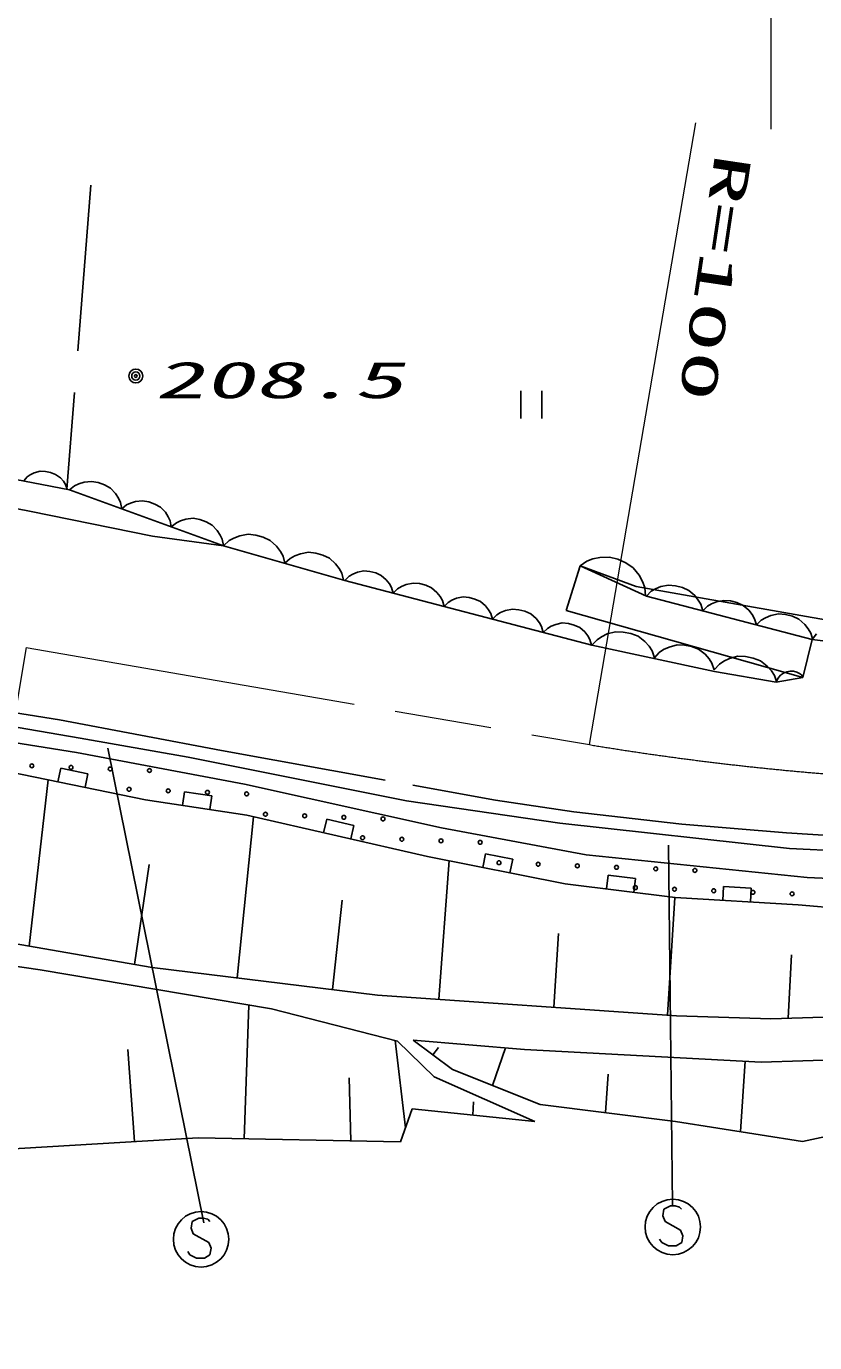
# Model space of a CAD drawing. Units: millimetres, scale not verified. Extents: x 40000 to 680000, y 20000 to 380000.
# Drawn here: x 330711 to 359143, y 242729 to 290206 of the extents above; entities that cross this region are included whole.
import ezdxf
from ezdxf.enums import TextEntityAlignment as Align

# ---------------------------------------------------------------- set-up
doc = ezdxf.new("R2010")
doc.units = ezdxf.units.MM
doc.header["$LTSCALE"] = 1000
doc.linetypes.add('CHAIN', pattern=[18.5, 12, -1.5, 3.5, -1.5])
doc.linetypes.add('DASHED', pattern=[7.5, 6, -1.5])
for name, color, linetype, lineweight in [('M-BGD', 7, 'Continuous', 25), ('M-BMK', 2, 'CHAIN', 13), ('M-STR-HTXT', 7, 'Continuous', 13), ('M-STR-STRC', 7, 'Continuous', 25)]:
    doc.layers.add(name, color=color, linetype=linetype, lineweight=lineweight)
doc.styles.add('ＭＳ ゴシック', font='')
doc.styles.get('ＭＳ ゴシック').set_extended_font_data('MS Gothic')

msp = doc.modelspace()

# ---------------------------------------------------------------- linework, layer by layer
at = {"layer": 'M-BGD', "linetype": 'DASHED'}
for p, q in [((333034, 284479), (332176, 273513)), ((327774, 265846), (331907, 265196)), ((331907, 265196), (337744, 264092)), ((337744, 264092), (344649, 262836)), ((344649, 262836), (347635, 262300)), ((347635, 262300), (350458, 261881)), ((350458, 261881), (354349, 261425)), ((354349, 261425), (358126, 261122)), ((358126, 261122), (362818, 260818))]:
    msp.add_line(p, q, dxfattribs=at)
at = {"layer": 'M-BGD'}
for p, q in [((348545, 277062), (348546, 276062)), ((349306, 276062), (349305, 277062)), ((329045, 274115), (332273, 273484)), ((330741, 273952), (330616, 273813)), ((330853, 274028), (330741, 273952)), ((330997, 274098), (330853, 274028)), ((331204, 274156), (330997, 274098)), ((331398, 274151), (331204, 274156)), ((331587, 274115), (331398, 274151)), ((331769, 274047), (331587, 274115)), ((331940, 273917), (331769, 274047)), ((326377, 273554), (330827, 272720)), ((332047, 273798), (331940, 273917)), ((332123, 273686), (332047, 273798)), ((332187, 273511), (332123, 273686)), ((332454, 273631), (332273, 273484)), ((332273, 273484), (337828, 271472)), ((332607, 273703), (332454, 273631)), ((332799, 273762), (332607, 273703)), ((333065, 273793), (332799, 273762)), ((333305, 273749), (333065, 273793)), ((333530, 273667), (333305, 273749)), ((333742, 273548), (333530, 273667)), ((333927, 273353), (333742, 273548)), ((334037, 273186), (333927, 273353)), ((334109, 273032), (334037, 273186)), ((334153, 272803), (334109, 273032)), ((334471, 273011), (334325, 272943)), ((334653, 273067), (334471, 273011)), ((334906, 273096), (334653, 273067)), ((335133, 273054), (334906, 273096)), ((335348, 272977), (335133, 273054)), ((330827, 272720), (335262, 271823)), ((334325, 272943), (334153, 272803)), ((335549, 272863), (335348, 272977)), ((335725, 272679), (335549, 272863)), ((335829, 272520), (335725, 272679)), ((335897, 272374), (335829, 272520)), ((335940, 272156), (335897, 272374)), ((336121, 272303), (335940, 272156)), ((336274, 272375), (336121, 272303)), ((336466, 272434), (336274, 272375)), ((336732, 272465), (336466, 272434)), ((336971, 272421), (336732, 272465)), ((337197, 272339), (336971, 272421)), ((337409, 272220), (337197, 272339)), ((337594, 272025), (337409, 272220)), ((335262, 271823), (337828, 271472)), ((337704, 271858), (337594, 272025)), ((337775, 271704), (337704, 271858)), ((337820, 271475), (337775, 271704)), ((338024, 271656), (337828, 271472)), ((338195, 271750), (338024, 271656)), ((338409, 271832), (338195, 271750)), ((338713, 271889), (338409, 271832)), ((338991, 271858), (338713, 271889)), ((339256, 271782), (338991, 271858)), ((339509, 271662), (339256, 271782)), ((339736, 271453), (339509, 271662)), ((337828, 271472), (342200, 270224)), ((339875, 271270), (339736, 271453)), ((339970, 271100), (339875, 271270)), ((340040, 270841), (339970, 271100)), ((340390, 271106), (340227, 271016)), ((340596, 271185), (340390, 271106)), ((340886, 271239), (340596, 271185)), ((341152, 271209), (340886, 271239)), ((341406, 271137), (341152, 271209)), ((341647, 271022), (341406, 271137)), ((340227, 271016), (340040, 270841)), ((341865, 270823), (341647, 271022)), ((341998, 270647), (341865, 270823)), ((342089, 270484), (341998, 270647)), ((350680, 270746), (350181, 269136)), ((350930, 270919), (350680, 270746)), ((350680, 270746), (353075, 269657)), ((352701, 269997), (350680, 270746)), ((351137, 270996), (350930, 270919)), ((351391, 271052), (351137, 270996)), ((351739, 271065), (351391, 271052)), ((352045, 270983), (351739, 271065)), ((352329, 270853), (352045, 270983)), ((352591, 270677), (352329, 270853)), ((352810, 270406), (352591, 270677)), ((342155, 270236), (342089, 270484)), ((342350, 270370), (342200, 270224)), ((342200, 270224), (351112, 267884)), ((342482, 270447), (342350, 270370)), ((342649, 270515), (342482, 270447)), ((342885, 270565), (342649, 270515)), ((343103, 270545), (342885, 270565)), ((343312, 270490), (343103, 270545)), ((343512, 270400), (343312, 270490)), ((343693, 270241), (343512, 270400)), ((343805, 270100), (343693, 270241)), ((352935, 270178), (352810, 270406)), ((353013, 269971), (352935, 270178)), ((343882, 269968), (343805, 270100)), ((343941, 269766), (343882, 269968)), ((344099, 269921), (343941, 269766)), ((344238, 270003), (344099, 269921)), ((344414, 270074), (344238, 270003)), ((344664, 270127), (344414, 270074)), ((344894, 270105), (344664, 270127)), ((345115, 270048), (344894, 270105)), ((345325, 269953), (345115, 270048)), ((345517, 269785), (345325, 269953)), ((345635, 269636), (345517, 269785)), ((359942, 268732), (352701, 269997)), ((353047, 269670), (353013, 269971)), ((353250, 269828), (353075, 269657)), ((353404, 269918), (353250, 269828)), ((353598, 269997), (353404, 269918)), ((353874, 270055), (353598, 269997)), ((354128, 270032), (353874, 270055)), ((354372, 269968), (354128, 270032)), ((354605, 269863), (354372, 269968)), ((354817, 269678), (354605, 269863)), ((354947, 269513), (354817, 269678)), ((345716, 269497), (345635, 269636)), ((345778, 269284), (345716, 269497)), ((345929, 269431), (345778, 269284)), ((346061, 269508), (345929, 269431)), ((346227, 269576), (346061, 269508)), ((346464, 269625), (346227, 269576)), ((346682, 269605), (346464, 269625)), ((346891, 269550), (346682, 269605)), ((347090, 269461), (346891, 269550)), ((347272, 269301), (347090, 269461)), ((347384, 269160), (347272, 269301)), ((353075, 269657), (359057, 268088)), ((355037, 269359), (354947, 269513)), ((355106, 269124), (355037, 269359)), ((355273, 269287), (355106, 269124)), ((355419, 269373), (355273, 269287)), ((355604, 269448), (355419, 269373)), ((355867, 269503), (355604, 269448)), ((356109, 269481), (355867, 269503)), ((356341, 269420), (356109, 269481)), ((356563, 269321), (356341, 269420)), ((356765, 269144), (356563, 269321)), ((347461, 269028), (347384, 269160)), ((347519, 268827), (347461, 269028)), ((347678, 268982), (347519, 268827)), ((347817, 269063), (347678, 268982)), ((347993, 269135), (347817, 269063)), ((348243, 269187), (347993, 269135)), ((348473, 269166), (348243, 269187)), ((348693, 269108), (348473, 269166)), ((348904, 269013), (348693, 269108)), ((349096, 268845), (348904, 269013)), ((349214, 268696), (349096, 268845)), ((358720, 266725), (350181, 269136)), ((356889, 268987), (356765, 269144)), ((356975, 268841), (356889, 268987)), ((357040, 268617), (356975, 268841)), ((357216, 268788), (357040, 268617)), ((357369, 268878), (357216, 268788)), ((357564, 268957), (357369, 268878)), ((357840, 269015), (357564, 268957)), ((358094, 268992), (357840, 269015)), ((358338, 268928), (358094, 268992)), ((358571, 268823), (358338, 268928)), ((358783, 268637), (358571, 268823)), ((349295, 268557), (349214, 268696)), ((349357, 268344), (349295, 268557)), ((349507, 268491), (349357, 268344)), ((349639, 268568), (349507, 268491)), ((349806, 268636), (349639, 268568)), ((350042, 268686), (349806, 268636)), ((350260, 268666), (350042, 268686)), ((350469, 268611), (350260, 268666)), ((350669, 268521), (350469, 268611)), ((350851, 268362), (350669, 268521)), ((350962, 268221), (350851, 268362)), ((351663, 268289), (351455, 268190)), ((351961, 268370), (351663, 268289)), ((352240, 268361), (351961, 268370)), ((352511, 268306), (352240, 268361)), ((352773, 268207), (352511, 268306)), ((358913, 268473), (358783, 268637)), ((359003, 268319), (358913, 268473)), ((359072, 268084), (359003, 268319)), ((359214, 268291), (359057, 268088)), ((351039, 268089), (350962, 268221)), ((351098, 267887), (351039, 268089)), ((351293, 268082), (351112, 267884)), ((351112, 267884), (355532, 266933)), ((351455, 268190), (351293, 268082)), ((353016, 268017), (352773, 268207)), ((353169, 267846), (353016, 268017)), ((353277, 267683), (353169, 267846)), ((353894, 267819), (353695, 267724)), ((354179, 267896), (353894, 267819)), ((354446, 267887), (354179, 267896)), ((354705, 267835), (354446, 267887)), ((354955, 267740), (354705, 267835)), ((358720, 266725), (359057, 268088)), ((359057, 268088), (365592, 267314)), ((353367, 267431), (353277, 267683)), ((353540, 267621), (353367, 267431)), ((353695, 267724), (353540, 267621)), ((355188, 267559), (354955, 267740)), ((355335, 267395), (355188, 267559)), ((355438, 267239), (355335, 267395)), ((355867, 267304), (355705, 267196)), ((356075, 267403), (355867, 267304)), ((356373, 267484), (356075, 267403)), ((356652, 267475), (356373, 267484)), ((356923, 267421), (356652, 267475)), ((357184, 267321), (356923, 267421)), ((357428, 267132), (357184, 267321)), ((355524, 266998), (355438, 267239)), ((355705, 267196), (355524, 266998)), ((355532, 266933), (357757, 266549)), ((357581, 266960), (357428, 267132)), ((357689, 266798), (357581, 266960)), ((358022, 266882), (357915, 266802)), ((358136, 266924), (358022, 266882)), ((358254, 266945), (358136, 266924)), ((358376, 266947), (358254, 266945)), ((358505, 266909), (358376, 266947)), ((358594, 266865), (358505, 266909)), ((358664, 266816), (358594, 266865)), ((357779, 266545), (357689, 266798)), ((357757, 266549), (358720, 266725)), ((357798, 266659), (357757, 266549)), ((357847, 266728), (357798, 266659)), ((357915, 266802), (357847, 266728)), ((358664, 266816), (358720, 266725)), ((325799, 265065), (332523, 264019)), ((329176, 265134), (332655, 264526)), ((332655, 264526), (336550, 263841)), ((332523, 264019), (338580, 262877)), ((336550, 263841), (344419, 262271)), ((335013, 262311), (329666, 263407)), ((330808, 257031), (331497, 263032)), ((331950, 263449), (331849, 262960)), ((332930, 263249), (331950, 263449)), ((332829, 262759), (332930, 263249)), ((336417, 262602), (336342, 262108)), ((337406, 262451), (336417, 262602)), ((338580, 262877), (345682, 261293)), ((338659, 261753), (335013, 262311)), ((337330, 261957), (337406, 262451)), ((344419, 262271), (349950, 261462)), ((338315, 255883), (338901, 261698)), ((345183, 260268), (338659, 261753)), ((341545, 261609), (341434, 261122)), ((342520, 261388), (341545, 261609)), ((342409, 260900), (342520, 261388)), ((345682, 261293), (350898, 260327)), ((349950, 261462), (358232, 260558)), ((350143, 259279), (345183, 260268)), ((347270, 260362), (347173, 259871)), ((348251, 260166), (347270, 260362)), ((350898, 260327), (358870, 259511)), ((358232, 260558), (366148, 260132)), ((334618, 256366), (335140, 259976)), ((345585, 255115), (345955, 260114)), ((348153, 259676), (348251, 260166)), ((354110, 258785), (350143, 259279)), ((351692, 259590), (351630, 259093)), ((352684, 259466), (351692, 259590)), ((352623, 258970), (352684, 259466)), ((358870, 259511), (363960, 259246)), ((353830, 254546), (354095, 258787)), ((358543, 258518), (354110, 258785)), ((355858, 259181), (355828, 258681)), ((356856, 259121), (355858, 259181)), ((356826, 258622), (356856, 259121)), ((341748, 255465), (342102, 258691)), ((363045, 258139), (358543, 258518)), ((349739, 254828), (349901, 257481)), ((325351, 257025), (331211, 256173)), ((329141, 257322), (335245, 256256)), ((358188, 254429), (358312, 256720)), ((331211, 256173), (339553, 254767)), ((335245, 256256), (343371, 255268)), ((343371, 255268), (354161, 254523)), ((338564, 250084), (338730, 254905)), ((339553, 254767), (344101, 253609)), ((354161, 254523), (357557, 254410)), ((357557, 254410), (365846, 254655)), ((344381, 250472), (344010, 253632)), ((344101, 253609), (345420, 252319)), ((344667, 253645), (346079, 252577)), ((344667, 253645), (348673, 253303)), ((334617, 249981), (334375, 253308)), ((345373, 253111), (345575, 253378)), ((347524, 252003), (347992, 253361)), ((357218, 252849), (348673, 253303)), ((364352, 253081), (357218, 252849)), ((346079, 252577), (349246, 251320)), ((356468, 250342), (356631, 252880)), ((342410, 250005), (342359, 252286)), ((345420, 252319), (349052, 250703)), ((351601, 251026), (351701, 252409)), ((358707, 249988), (369655, 252320)), ((344627, 251159), (344200, 249968)), ((349052, 250703), (344627, 251159)), ((346811, 250934), (346839, 251415)), ((349246, 251320), (354129, 250711)), ((354129, 250711), (358707, 249988)), ((336906, 250118), (328111, 249593)), ((344200, 249968), (336906, 250118))]:
    msp.add_line(p, q, dxfattribs=at)
for centre, radius in [((334660, 277594), 250), ((334660, 277594), 150), ((334660, 277594), 50), ((330911, 263533), 70), ((332324, 263478), 70), ((333737, 263422), 70), ((335151, 263366), 70), ((334416, 262688), 70), ((335829, 262632), 70), ((337243, 262577), 70), ((338656, 262521), 70), ((339334, 261787), 70), ((340748, 261731), 70), ((342161, 261676), 70), ((343574, 261620), 70), ((342839, 260941), 70), ((344253, 260886), 70), ((345666, 260830), 70), ((347079, 260774), 70), ((347758, 260040), 70), ((349171, 259985), 70), ((350584, 259929), 70), ((351997, 259873), 70), ((353410, 259818), 70), ((354823, 259762), 70), ((352676, 259139), 70), ((354089, 259084), 70), ((355502, 259028), 70), ((356915, 258972), 70), ((358328, 258917), 70)]:
    msp.add_circle(centre, radius, dxfattribs=at)
at = {"layer": 'M-BMK'}
msp.add_line((330711, 267804), (351019, 264298), dxfattribs=at)
msp.add_arc((368049, 367067), 104171, 260.59069, 274.66085, dxfattribs=at)
at = {"layer": 'M-STR-HTXT'}
for p, q in [((357547, 315182), (357559, 286494)), ((351019, 264298), (354855, 286721)), ((330711, 267804), (326091, 240505))]:
    msp.add_line(p, q, dxfattribs=at)
at = {"layer": 'M-STR-STRC'}
for p, q in [((333645, 264167), (337113, 247049)), ((353868, 260674), (354017, 247691)), ((353706, 247542), (353666, 247302)), ((353946, 247662), (353706, 247542)), ((354106, 247662), (353946, 247662)), ((354266, 247622), (354106, 247662)), ((354346, 247542), (354266, 247622)), ((336692, 247098), (336652, 246858)), ((336932, 247218), (336692, 247098)), ((337092, 247218), (336932, 247218)), ((337252, 247179), (337092, 247218)), ((337332, 247099), (337252, 247179)), ((353666, 247302), (353746, 247102)), ((353746, 247102), (354307, 246782)), ((336652, 246858), (336732, 246658)), ((336732, 246658), (337293, 246339)), ((353627, 246342), (353547, 246462)), ((354307, 246782), (354387, 246582)), ((354387, 246582), (354347, 246342)), ((336613, 245898), (336533, 246018)), ((337293, 246339), (337373, 246139)), ((337373, 246139), (337333, 245899)), ((353867, 246222), (353627, 246342)), ((354147, 246222), (353867, 246222)), ((354347, 246342), (354147, 246222)), ((336853, 245778), (336613, 245898)), ((337133, 245778), (336853, 245778)), ((337333, 245899), (337133, 245778))]:
    msp.add_line(p, q, dxfattribs=at)
for centre in [(354027, 246902), (337013, 246458)]:
    msp.add_circle(centre, 1000, dxfattribs=at)

# ---------------------------------------------------------------- texts
at = {"layer": 'M-BGD', "style": 'ＭＳ ゴシック', "oblique": 15, "width": 2}
msp.add_text('208.5', height=1320, rotation=0.025, dxfattribs=at).set_placement((335349, 276396), align=Align.BOTTOM_LEFT)
at = {"layer": 'M-STR-HTXT', "style": 'ＭＳ ゴシック', "width": 2}
msp.add_text('R=100', height=1320, rotation=261.525, dxfattribs=at).set_placement((355173, 285737), align=Align.BOTTOM_LEFT)

doc.saveas('drawing.dxf')
